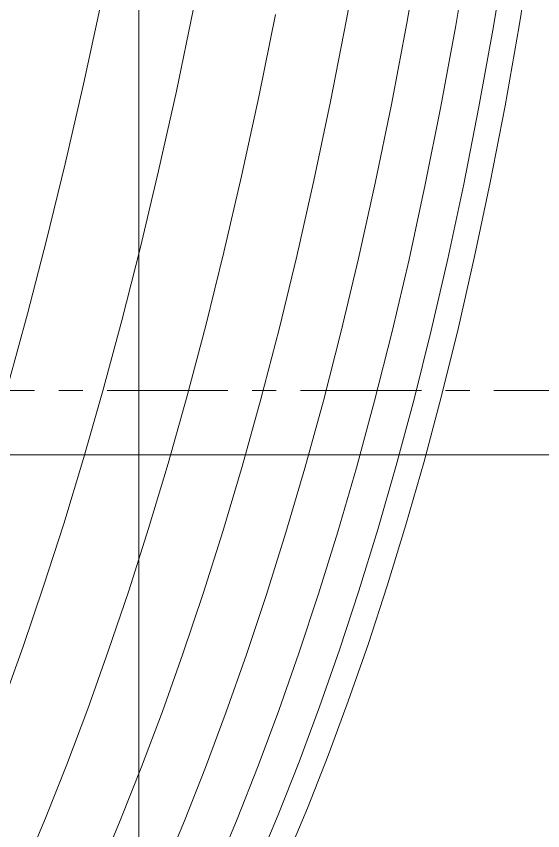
# Model space of a CAD drawing. Extents: x -3086 to 3308, y -97 to 4301.
# Drawn here: x 2405 to 2813, y 1359 to 1990 of the extents above; entities that cross this region are included whole.
import ezdxf

# ---------------------------------------------------------------- set-up
doc = ezdxf.new("R2010")
doc.units = 0
doc.header["$LTSCALE"] = 3
doc.header["$MEASUREMENT"] = 0
doc.linetypes.add('CENTER', pattern=[50, 31.25, -6.25, 6.25, -6.25])
for name, color, linetype in [('22', 7, 'CONTINUOUS'), ('23', 7, 'CONTINUOUS'), ('24', 7, 'CONTINUOUS'), ('25', 7, 'CONTINUOUS'), ('26', 7, 'CONTINUOUS'), ('27', 7, 'CONTINUOUS'), ('28', 7, 'CONTINUOUS'), ('29', 7, 'CONTINUOUS'), ('CENTER', 1, 'CENTER'), ('P1', 1, 'CONTINUOUS')]:
    doc.layers.add(name, color=color, linetype=linetype)

msp = doc.modelspace()

# ---------------------------------------------------------------- linework, layer by layer
at = {"layer": '22', "lineweight": 0, "elevation": -11450}
msp.add_lwpolyline([(2805.2, 2046.9), (2794.9, 1982.6), (2784, 1920.7), (2772.5, 1861.2), (2760.4, 1803.9), (2747.9, 1748.8), (2734.8, 1695.8), (2721.2, 1644.8), (2707.1, 1595.7), (2692.6, 1548.4), (2677.7, 1502.9), (2662.4, 1459.1), (2646.7, 1416.9), (2630.7, 1376.1), (2614.3, 1336.8)], dxfattribs=at)
at = {"layer": '23', "lineweight": 0, "elevation": -11050}
msp.add_lwpolyline([(2785.5, 2047.2), (2774.9, 1982.3), (2763.7, 1919.9), (2751.9, 1859.9), (2739.6, 1802.1), (2726.8, 1746.5), (2713.4, 1693.1), (2699.6, 1641.7), (2685.4, 1592.2), (2670.7, 1544.6), (2655.6, 1498.7), (2640.1, 1454.5), (2624.3, 1412), (2608.1, 1370.9), (2591.6, 1331.3)], dxfattribs=at)
at = {"layer": '24', "lineweight": 0, "elevation": -10650}
msp.add_lwpolyline([(2756.8, 2048.4), (2745.8, 1983.1), (2734.2, 1920.2), (2722.1, 1859.7), (2709.5, 1801.6), (2696.4, 1745.6), (2682.8, 1691.8), (2668.7, 1640), (2654.3, 1590.2), (2639.4, 1542.3), (2624.1, 1496.2), (2608.5, 1451.7), (2592.5, 1408.9), (2576.2, 1367.6), (2559.6, 1327.8)], dxfattribs=at)
at = {"layer": '25', "lineweight": 0, "elevation": -10250}
msp.add_lwpolyline([(2719.3, 2050.7), (2707.8, 1984.9), (2695.8, 1921.6), (2683.3, 1860.8), (2670.4, 1802.2), (2656.9, 1746), (2643.1, 1691.8), (2628.8, 1639.8), (2614.1, 1589.7), (2599, 1541.6), (2583.5, 1495.2), (2567.8, 1450.6), (2551.7, 1407.6), (2535.3, 1366.2), (2518.6, 1326.2)], dxfattribs=at)
at = {"layer": '26', "lineweight": 0, "elevation": -9850}
msp.add_lwpolyline([(2673.1, 2053.8), (2661.1, 1987.7), (2648.7, 1924.1), (2635.8, 1862.9), (2622.4, 1804.1), (2608.7, 1747.6), (2594.5, 1693.2), (2580, 1640.9), (2565.1, 1590.7), (2549.8, 1542.4), (2534.2, 1495.8), (2518.3, 1451.1), (2502.1, 1408), (2485.6, 1366.4), (2468.9, 1326.3)], dxfattribs=at)
at = {"layer": '27', "lineweight": 0, "elevation": -9450}
msp.add_lwpolyline([(2605.9, 1991.5), (2593, 1927.6), (2579.7, 1866.1), (2566, 1807.1), (2551.9, 1750.4), (2537.4, 1695.8), (2522.6, 1643.4), (2507.5, 1593), (2492.1, 1544.5), (2476.3, 1497.9), (2460.3, 1453.1), (2444.1, 1409.9), (2427.5, 1368.3), (2410.8, 1328.2)], dxfattribs=at)
at = {"layer": '28', "lineweight": 0, "elevation": -9050}
msp.add_lwpolyline([(2670.8, 2993), (2662.7, 2891.9), (2654.1, 2794.4), (2645, 2700.4), (2635.4, 2609.8), (2625.3, 2522.5), (2614.8, 2438.3), (2603.8, 2357.4), (2592.4, 2279.4), (2580.5, 2204.4), (2568.2, 2132.3), (2555.6, 2062.9), (2542.5, 1996.2), (2529.1, 1932.1), (2515.3, 1870.4), (2501.2, 1811.2), (2486.8, 1754.3), (2472, 1699.7), (2457, 1647.1), (2441.7, 1596.6), (2426.1, 1548.1), (2410.2, 1501.4), (2394.2, 1456.6)], dxfattribs=at)
at = {"layer": '29', "lineweight": 0, "elevation": -8650}
msp.add_lwpolyline([(2611.4, 3003), (2601.9, 2901.4), (2591.9, 2803.4), (2581.5, 2708.9), (2570.7, 2617.8), (2559.5, 2530.1), (2547.9, 2445.6), (2536, 2364.3), (2523.7, 2286), (2511, 2210.8), (2498, 2138.3), (2484.7, 2068.7), (2471.1, 2001.8), (2457.1, 1937.5), (2442.9, 1875.8), (2428.4, 1816.4), (2413.6, 1759.4), (2398.6, 1704.7)], dxfattribs=at)
at = {"layer": 'CENTER', "color": 5, "lineweight": 0}
msp.add_line((3169.08, 1700, -10650), (-2987.36, 1700, -10650), dxfattribs=at)
at = {"layer": 'CENTER', "linetype": 'Continuous', "lineweight": 0}
msp.add_line((0, 1650), (2982.27, 1650), dxfattribs=at)
at = {"layer": 'P1', "lineweight": 0}
msp.add_line((2500, 0, -10650), (2500, 4224.42, -10650), dxfattribs=at)

doc.saveas('drawing.dxf')
